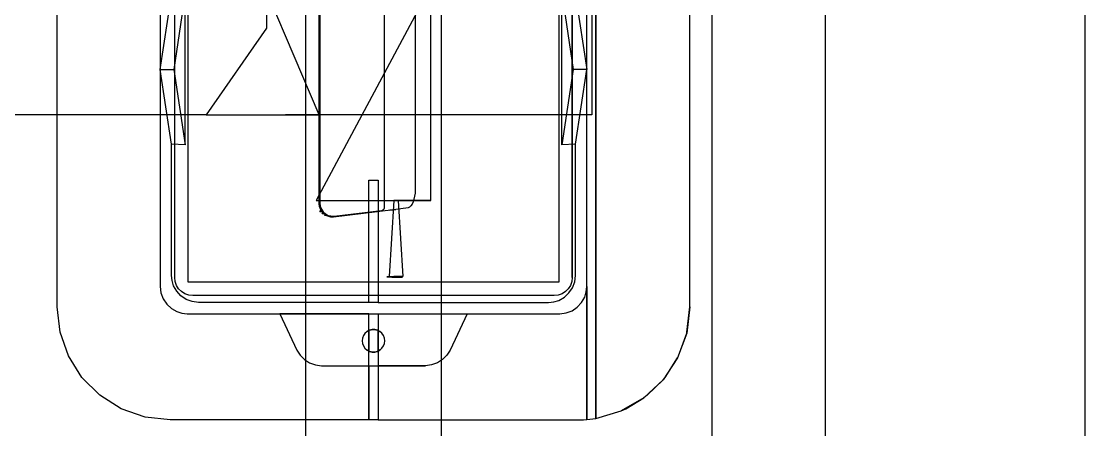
# Model space of a CAD drawing. Header units: metres. Extents: x 62 to 334, y -352 to -102.
# Drawn here: x 81.296 to 86.004, y -183.693 to -181.887 of the extents above; entities that cross this region are included whole.
import ezdxf

# ---------------------------------------------------------------- set-up
doc = ezdxf.new("R2010")
doc.units = ezdxf.units.M

msp = doc.modelspace()

# ---------------------------------------------------------------- linework, layer by layer
for p, q in [((84.8552, -170.0001), (84.8552, -190.0001)), ((84.3552, -189.7188), (84.3552, -170.2813)), ((82.5552, -186.5983), (82.5552, -172)), ((83.7992, -183.648), (83.7992, -178.3519)), ((83.8392, -183.6429), (83.8392, -178.3571)), ((86.0038, -178.3319), (86.0038, -194.331)), ((81.9752, -183.02), (81.9752, -178.98)), ((82.0352, -183.04), (82.0352, -178.96)), ((83.6752, -178.96), (83.6752, -183.04)), ((83.7352, -178.98), (83.7352, -183.02)), ((83.7352, -183.02), (83.7352, -178.98)), ((82.6152, -182.6927), (82.6152, -179.3072)), ((82.618, -179.3102), (82.618, -182.6897)), ((82.9037, -182.7087), (82.9037, -179.2913)), ((83.0396, -179.3679), (83.0396, -182.632)), ((83.8222, -179.7), (83.8222, -182.3)), ((83.7992, -182.1), (83.7992, -179.9)), ((81.4552, -183.15), (81.4552, -180.98)), ((83.1552, -181), (83.1545, -190)), ((81.9112, -181.02), (81.9112, -182.1)), ((83.8392, -181.02), (83.8392, -183.6429)), ((84.2552, -183.15), (84.2552, -181.02)), ((82.0213, -181.7666), (81.971, -182.1)), ((82.0213, -182.4333), (82.0213, -181.7666)), ((82.6145, -182.3), (82.3822, -181.7539)), ((82.3822, -181.7539), (82.3822, -181.9172)), ((83.1092, -181.73), (82.6012, -182.68)), ((83.1092, -182.68), (83.1092, -181.73)), ((83.6891, -181.7666), (83.7394, -182.1)), ((83.6891, -182.4333), (83.6891, -181.7666)), ((81.9112, -182.1), (81.9611, -181.7696)), ((83.7493, -181.7696), (83.7992, -182.1)), ((82.3822, -181.9172), (82.1142, -182.3)), ((81.9112, -182.1), (81.971, -182.1)), ((81.9112, -182.1), (81.9112, -183.0604)), ((81.9611, -182.4303), (81.9112, -182.1)), ((81.971, -182.1), (82.0213, -182.4333)), ((83.7394, -182.1), (83.6891, -182.4333)), ((83.7992, -182.1), (83.7394, -182.1)), ((83.7493, -182.4303), (83.7992, -182.1)), ((83.7992, -183.0604), (83.7992, -182.1)), ((82.1142, -182.3), (77.8222, -182.3)), ((82.1142, -182.3), (82.6145, -182.3)), ((83.8222, -182.3), (82.4652, -182.3)), ((82.0213, -182.4333), (81.9611, -182.4303)), ((81.9611, -183.0106), (81.9611, -182.4303)), ((83.7493, -182.4303), (83.6891, -182.4333)), ((83.7493, -183.0106), (83.7493, -182.4303)), ((82.8352, -182.59), (82.8752, -182.59)), ((82.8352, -183.131), (82.8352, -182.59)), ((82.8752, -182.59), (82.8752, -183.131)), ((83.0373, -182.6607), (83.0345, -182.6738)), ((83.0391, -182.6466), (83.0373, -182.6607)), ((83.0396, -182.632), (83.0391, -182.6466)), ((82.6012, -182.68), (83.1092, -182.68)), ((82.6164, -182.7052), (82.6152, -182.6927)), ((82.6201, -182.7172), (82.6164, -182.7052)), ((82.618, -182.6897), (82.6196, -182.704)), ((82.6196, -182.704), (82.6244, -182.7175)), ((82.9033, -182.7123), (82.9037, -182.7087)), ((82.9448, -182.68), (82.9252, -183.015)), ((82.9448, -182.68), (82.965, -182.68)), ((83.1092, -182.68), (82.9448, -182.68)), ((82.965, -182.68), (82.9849, -183.0152)), ((82.965, -182.68), (83.1092, -182.68)), ((83.0145, -182.709), (83.0082, -182.7121)), ((83.0205, -182.7035), (83.0145, -182.709)), ((83.0259, -182.6956), (83.0205, -182.7035)), ((83.0307, -182.6856), (83.0259, -182.6956)), ((83.0345, -182.6738), (83.0307, -182.6856)), ((82.6179, -182.7294), (82.6244, -182.7175)), ((82.632, -182.7294), (82.6179, -182.7294)), ((82.626, -182.7281), (82.6201, -182.7172)), ((82.6244, -182.7175), (82.632, -182.7294)), ((82.6339, -182.7375), (82.626, -182.7281)), ((82.6279, -182.739), (82.632, -182.7294)), ((82.6421, -182.739), (82.6279, -182.739)), ((82.632, -182.7294), (82.6421, -182.739)), ((82.6435, -182.7448), (82.6339, -182.7375)), ((82.6398, -182.7457), (82.6421, -182.739)), ((82.6529, -182.7493), (82.6398, -182.7457)), ((82.6421, -182.739), (82.654, -182.7457)), ((82.6529, -182.7493), (82.6435, -182.7448)), ((82.6664, -182.7494), (82.6529, -182.7493)), ((82.6659, -182.7525), (82.6529, -182.7493)), ((82.654, -182.7457), (82.6664, -182.7494)), ((82.6777, -182.7524), (82.6659, -182.7525)), ((82.6664, -182.7494), (82.6805, -182.7494)), ((82.9436, -182.72), (82.6777, -182.7524)), ((82.6805, -182.7494), (82.8904, -182.7238)), ((82.8904, -182.7238), (82.8939, -182.7229)), ((82.8939, -182.7229), (82.8972, -182.7212)), ((82.8972, -182.7212), (82.8999, -182.7188)), ((82.8999, -182.7188), (82.902, -182.7157)), ((82.902, -182.7157), (82.9033, -182.7123)), ((82.9275, -182.7219), (82.9544, -182.7187)), ((82.9436, -182.72), (82.9275, -182.7219)), ((82.9544, -182.7187), (82.9436, -182.72)), ((83.0082, -182.7121), (82.9544, -182.7187)), ((81.9634, -183.0339), (81.9611, -183.0106)), ((81.9701, -183.0564), (81.9634, -183.0339)), ((81.9772, -183.0378), (81.9752, -183.02)), ((81.9831, -183.0547), (81.9772, -183.0378)), ((82.9448, -183.0155), (82.9139, -183.0176)), ((82.9139, -183.0176), (82.9367, -183.0182)), ((82.9252, -183.015), (82.9448, -183.0155)), ((82.9367, -183.0182), (82.9602, -183.0183)), ((82.965, -183.0155), (82.9448, -183.0155)), ((82.9602, -183.0183), (82.9837, -183.0181)), ((82.9849, -183.0152), (82.965, -183.0155)), ((82.9837, -183.0181), (82.965, -183.0155)), ((83.7332, -183.0378), (83.7273, -183.0547)), ((83.7352, -183.02), (83.7332, -183.0378)), ((83.7363, -183.0649), (83.746, -183.0385)), ((83.746, -183.0385), (83.7493, -183.0106)), ((81.9112, -183.0604), (81.9145, -183.0884)), ((81.9839, -183.0809), (81.9701, -183.0564)), ((81.9926, -183.0698), (81.9831, -183.0547)), ((82.0029, -183.1015), (81.9839, -183.0809)), ((82.0053, -183.0825), (81.9926, -183.0698)), ((82.0205, -183.092), (82.0053, -183.0825)), ((83.6752, -183.04), (82.0352, -183.04)), ((83.7051, -183.0825), (83.6899, -183.092)), ((83.7177, -183.0698), (83.7051, -183.0825)), ((83.7273, -183.0547), (83.7177, -183.0698)), ((83.7207, -183.0883), (83.7363, -183.0649)), ((83.7901, -183.1062), (83.7969, -183.0838)), ((83.7969, -183.0838), (83.7992, -183.0604)), ((83.7992, -183.0604), (83.7992, -183.648)), ((81.9145, -183.0884), (81.9242, -183.1148)), ((81.9242, -183.1148), (81.9398, -183.1381)), ((82.0263, -183.1171), (82.0029, -183.1015)), ((82.0374, -183.098), (82.0205, -183.092)), ((82.0526, -183.1268), (82.0263, -183.1171)), ((82.0552, -183.1), (82.0374, -183.098)), ((82.0806, -183.1301), (82.0526, -183.1268)), ((83.6552, -183.1), (82.0552, -183.1)), ((82.8352, -183.131), (82.0806, -183.1301)), ((82.8752, -183.131), (82.8352, -183.131)), ((82.8752, -183.131), (83.6298, -183.1301)), ((83.6298, -183.1301), (83.6532, -183.1278)), ((83.6532, -183.1278), (83.6756, -183.121)), ((83.673, -183.098), (83.6552, -183.1)), ((83.6899, -183.092), (83.673, -183.098)), ((83.6756, -183.121), (83.7001, -183.1073)), ((83.7001, -183.1073), (83.7207, -183.0883)), ((83.7574, -183.1514), (83.7764, -183.1308)), ((83.7764, -183.1308), (83.7901, -183.1062)), ((81.4677, -183.2612), (81.4552, -183.15)), ((81.9398, -183.1381), (81.9604, -183.1572)), ((81.9604, -183.1572), (81.9849, -183.1709)), ((81.9849, -183.1709), (82.0074, -183.1777)), ((82.0074, -183.1777), (82.0307, -183.18)), ((82.0307, -183.18), (82.4412, -183.18)), ((82.4412, -183.18), (83.2692, -183.18)), ((82.8352, -183.18), (82.4412, -183.18)), ((82.4412, -183.18), (82.5161, -183.3407)), ((82.8352, -183.18), (82.8752, -183.18)), ((82.8352, -183.65), (82.8352, -183.18)), ((82.8752, -183.18), (83.6797, -183.18)), ((82.8752, -183.18), (82.8752, -183.65)), ((83.2692, -183.18), (83.1943, -183.3407)), ((83.6797, -183.18), (83.7076, -183.1767)), ((83.7076, -183.1767), (83.734, -183.167)), ((83.734, -183.167), (83.7574, -183.1514)), ((84.2552, -183.15), (84.2416, -183.2657)), ((84.2427, -183.2612), (84.2552, -183.15)), ((81.5047, -183.3669), (81.4677, -183.2612)), ((82.8168, -183.2679), (82.8109, -183.2767)), ((82.8268, -183.2588), (82.8168, -183.2679)), ((82.8268, -183.2588), (82.8375, -183.2532)), ((82.8352, -183.2541), (82.8268, -183.2588)), ((82.845, -183.251), (82.8352, -183.2541)), ((82.8375, -183.2532), (82.8352, -183.2541)), ((82.8352, -183.2541), (82.8352, -183.3458)), ((82.8492, -183.2503), (82.8375, -183.2532)), ((82.8375, -183.2532), (82.845, -183.251)), ((82.8552, -183.25), (82.845, -183.251)), ((82.845, -183.251), (82.8492, -183.2503)), ((82.8552, -183.25), (82.8492, -183.2503)), ((82.8492, -183.2503), (82.8612, -183.2503)), ((82.8654, -183.251), (82.8552, -183.25)), ((82.8612, -183.2503), (82.8552, -183.25)), ((82.8612, -183.2503), (82.8654, -183.251)), ((82.8729, -183.2532), (82.8612, -183.2503)), ((82.8752, -183.2541), (82.8654, -183.251)), ((82.8654, -183.251), (82.8729, -183.2532)), ((82.8729, -183.2532), (82.8752, -183.2541)), ((82.8836, -183.2588), (82.8729, -183.2532)), ((82.8752, -183.3458), (82.8752, -183.2541)), ((82.8752, -183.2541), (82.8836, -183.2588)), ((82.8926, -183.2668), (82.8836, -183.2588)), ((82.8995, -183.2767), (82.8926, -183.2668)), ((84.2416, -183.2657), (84.2016, -183.3752)), ((84.2057, -183.3669), (84.2416, -183.2657)), ((84.2416, -183.2657), (84.2427, -183.2612)), ((82.8065, -183.2885), (82.8052, -183.3)), ((82.8052, -183.3), (82.8065, -183.3115)), ((82.8109, -183.2767), (82.8065, -183.2885)), ((82.8065, -183.3115), (82.8105, -183.3223)), ((82.9039, -183.2885), (82.8995, -183.2767)), ((82.8999, -183.3223), (82.9039, -183.3115)), ((82.9052, -183.3), (82.9039, -183.2885)), ((82.9039, -183.3115), (82.9052, -183.3)), ((81.5643, -183.4617), (81.5047, -183.3669)), ((82.5161, -183.3407), (82.5303, -183.3638)), ((82.5303, -183.3638), (82.5494, -183.3832)), ((82.8105, -183.3223), (82.8168, -183.332)), ((82.8168, -183.332), (82.8268, -183.3411)), ((82.8352, -183.3458), (82.8268, -183.3411)), ((82.8268, -183.3411), (82.8375, -183.3467)), ((82.8352, -183.3458), (82.845, -183.3489)), ((82.8375, -183.3467), (82.8352, -183.3458)), ((82.845, -183.3489), (82.8375, -183.3467)), ((82.8375, -183.3467), (82.8492, -183.3496)), ((82.845, -183.3489), (82.8552, -183.35)), ((82.8492, -183.3496), (82.845, -183.3489)), ((82.8612, -183.3496), (82.8492, -183.3496)), ((82.8492, -183.3496), (82.8552, -183.35)), ((82.8552, -183.35), (82.8654, -183.3489)), ((82.8552, -183.35), (82.8612, -183.3496)), ((82.8729, -183.3467), (82.8612, -183.3496)), ((82.8612, -183.3496), (82.8654, -183.3489)), ((82.8654, -183.3489), (82.8752, -183.3458)), ((82.8654, -183.3489), (82.8729, -183.3467)), ((82.8852, -183.34), (82.8729, -183.3467)), ((82.8729, -183.3467), (82.8752, -183.3458)), ((82.8752, -183.3458), (82.8852, -183.34)), ((82.8852, -183.34), (82.8926, -183.3331)), ((82.8926, -183.3331), (82.8999, -183.3223)), ((83.1801, -183.3638), (83.161, -183.3832)), ((83.1943, -183.3407), (83.1801, -183.3638)), ((84.2016, -183.3752), (84.2057, -183.3669)), ((82.5494, -183.3832), (82.5723, -183.3978)), ((82.5723, -183.3978), (82.5979, -183.4069)), ((82.5979, -183.4069), (82.6249, -183.41)), ((82.6249, -183.41), (82.8352, -183.41)), ((82.6249, -183.41), (83.0855, -183.41)), ((82.8352, -183.41), (82.8352, -183.65)), ((82.8752, -183.41), (82.8752, -183.65)), ((83.0855, -183.41), (82.8752, -183.41)), ((83.1125, -183.4069), (83.0855, -183.41)), ((83.1381, -183.3978), (83.1125, -183.4069)), ((83.161, -183.3832), (83.1381, -183.3978)), ((84.2016, -183.3752), (84.1373, -183.4725)), ((84.1461, -183.4617), (84.2016, -183.3752)), ((81.6435, -183.5409), (81.5643, -183.4617)), ((84.1373, -183.4725), (84.1461, -183.4617)), ((84.0522, -183.5522), (84.1373, -183.4725)), ((84.1373, -183.4725), (84.0669, -183.5409)), ((81.7383, -183.6005), (81.6435, -183.5409)), ((84.0522, -183.5522), (83.951, -183.61)), ((83.9721, -183.6005), (84.0522, -183.5522)), ((84.0669, -183.5409), (84.0522, -183.5522)), ((81.8439, -183.6374), (81.7383, -183.6005)), ((83.951, -183.61), (83.9721, -183.6005)), ((81.9552, -183.65), (81.8439, -183.6374)), ((82.8352, -183.65), (81.9552, -183.65)), ((82.8752, -183.65), (82.8352, -183.65)), ((82.8752, -183.65), (83.7552, -183.65)), ((83.7552, -183.65), (83.7699, -183.6498)), ((83.7699, -183.6498), (83.7846, -183.6491)), ((83.7846, -183.6491), (83.7992, -183.648)), ((83.7992, -183.648), (83.8126, -183.6467)), ((83.8126, -183.6467), (83.8259, -183.6449)), ((83.8259, -183.6449), (83.8392, -183.6429)), ((83.8392, -183.6429), (83.951, -183.61))]:
    msp.add_line(p, q)

doc.saveas('drawing.dxf')
